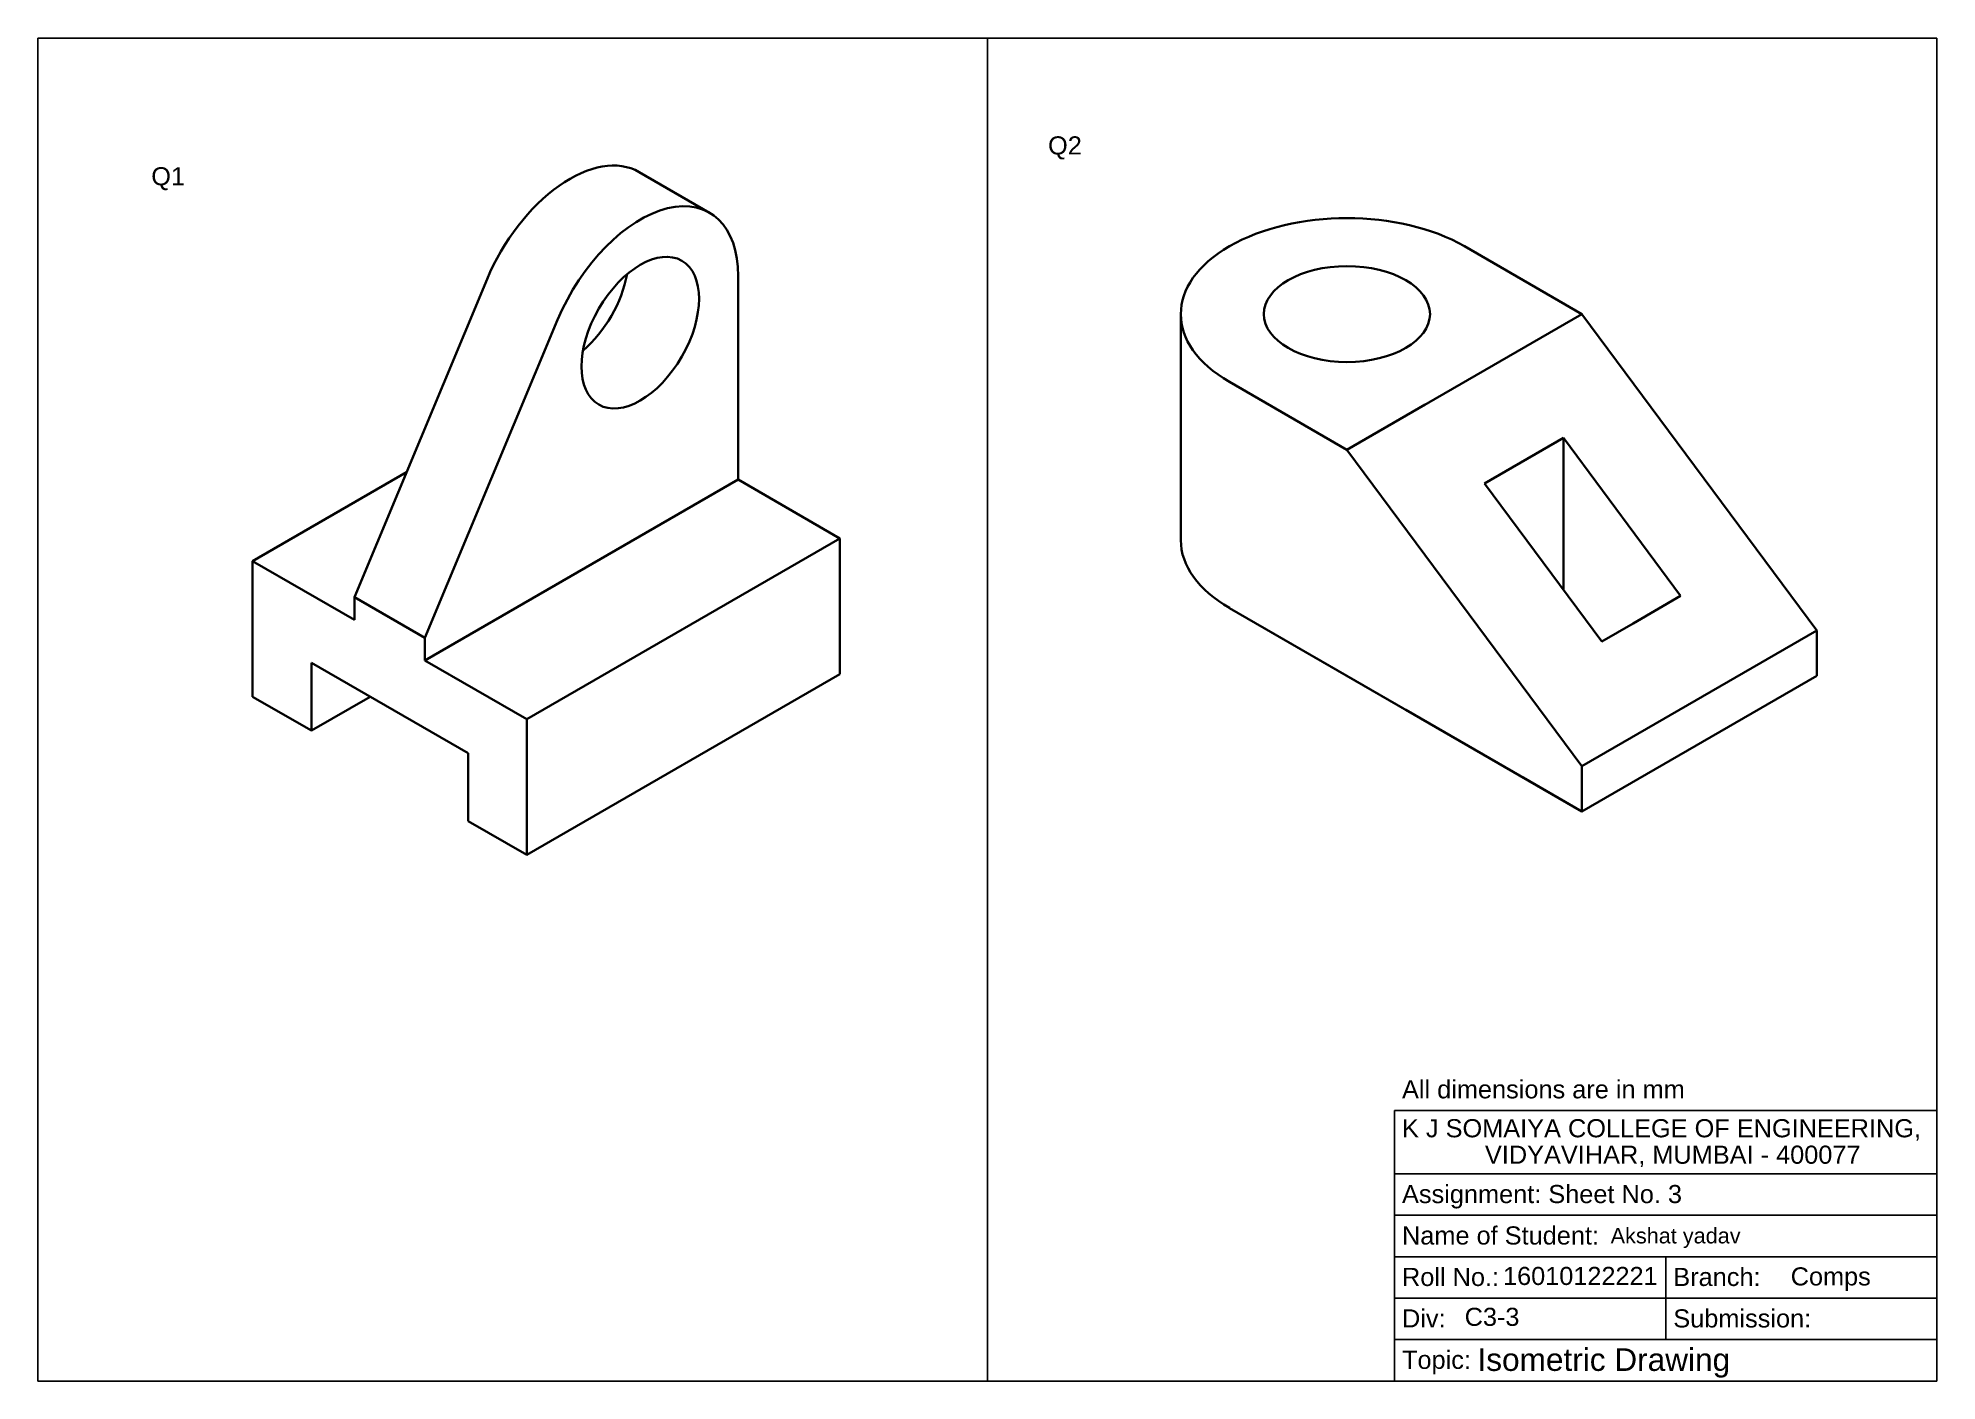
# Model space of a CAD drawing. Header units: millimetres. Extents: x 1738 to 2158, y 1223 to 1520.
import ezdxf

# ---------------------------------------------------------------- set-up
doc = ezdxf.new("R2010")
doc.units = ezdxf.units.MM
doc.styles.get("Standard").update_dxf_attribs({"font": 'arial.ttf'})

msp = doc.modelspace()

# ---------------------------------------------------------------- linework, layer by layer
for p, q in [((1737.66, 1520.22), (2157.66, 1520.22)), ((1737.66, 1223.22), (1737.66, 1520.22)), ((1947.66, 1520.22), (1947.66, 1223.22)), ((2157.66, 1520.22), (2157.66, 1223.22)), ((2037.66, 1283.05), (2157.66, 1283.05)), ((2037.66, 1223.22), (2037.66, 1283.05)), ((2157.66, 1278.22), (2157.66, 1223.22)), ((2037.66, 1269.06), (2157.66, 1269.06)), ((2037.66, 1259.89), (2157.66, 1259.89)), ((2037.66, 1250.72), (2157.66, 1250.72)), ((2097.66, 1250.72), (2097.66, 1232.39)), ((2037.66, 1241.56), (2157.66, 1241.56)), ((2037.66, 1232.39), (2157.66, 1232.39)), ((2157.66, 1223.22), (1737.66, 1223.22)), ((1947.66, 1223.22), (2157.66, 1223.22)), ((2157.66, 1223.22), (2037.66, 1223.22))]:
    msp.add_line(p, q)
at = {"linetype": 'Continuous', "lineweight": 30}
for p, q in [((1870.6, 1490.58), (1886.19, 1481.58)), ((2053.14, 1474.17), (2079.12, 1459.17)), ((1807.66, 1396.56), (1837.01, 1466.91)), ((1892.53, 1422.56), (1892.53, 1467.56)), ((1823.25, 1387.56), (1852.6, 1457.91)), ((1990.42, 1459.17), (1990.42, 1409.17)), ((2027.16, 1429.17), (2079.12, 1459.17)), ((2027.16, 1429.17), (2079.12, 1459.17)), ((2079.12, 1459.17), (2131.08, 1389.17)), ((2027.16, 1429.17), (2001.18, 1444.17)), ((2027.16, 1429.17), (2044.48, 1439.17)), ((2027.16, 1429.17), (2044.48, 1439.17)), ((2027.16, 1429.17), (2079.12, 1359.17)), ((2057.58, 1421.73), (2075.02, 1431.8)), ((2075.02, 1431.8), (2100.94, 1396.88)), ((2075.02, 1431.8), (2075.02, 1398.27)), ((1785.14, 1404.56), (1819.2, 1424.23)), ((1892.53, 1427.56), (1892.53, 1422.56)), ((1823.25, 1382.56), (1892.53, 1422.56)), ((1892.53, 1422.56), (1915.04, 1409.56)), ((2057.58, 1421.73), (2083.57, 1386.73)), ((1915.04, 1409.56), (1845.76, 1369.56)), ((1915.04, 1379.56), (1915.04, 1409.56)), ((1785.14, 1374.56), (1785.14, 1404.56)), ((1785.14, 1404.56), (1807.66, 1391.56)), ((1823.25, 1387.56), (1807.66, 1396.56)), ((1807.66, 1396.56), (1807.66, 1391.56)), ((2090.47, 1390.72), (2100.94, 1396.88)), ((2079.12, 1349.17), (2001.18, 1394.17)), ((2027.16, 1379.17), (2001.18, 1394.17)), ((2027.16, 1379.17), (2001.18, 1394.17)), ((2083.57, 1386.73), (2090.47, 1390.72)), ((1823.25, 1382.56), (1823.25, 1387.56)), ((2079.12, 1359.17), (2131.08, 1389.17)), ((2131.08, 1389.17), (2131.08, 1379.17)), ((1832.77, 1362.06), (1798.13, 1382.06)), ((1798.13, 1382.06), (1798.13, 1367.06)), ((1823.25, 1382.56), (1845.76, 1369.56)), ((1845.76, 1369.56), (1823.25, 1382.56)), ((1845.76, 1339.56), (1915.04, 1379.56)), ((2079.12, 1349.17), (2027.16, 1379.17)), ((2131.08, 1379.17), (2079.12, 1349.17)), ((1798.13, 1367.06), (1785.14, 1374.56)), ((1798.13, 1367.06), (1811.12, 1374.56)), ((1845.76, 1369.56), (1845.76, 1339.56)), ((2079.12, 1349.17), (2040.15, 1371.67)), ((1832.77, 1347.06), (1832.77, 1362.06)), ((2079.12, 1349.17), (2066.13, 1356.67)), ((2079.12, 1349.17), (2079.12, 1359.17)), ((1845.76, 1339.56), (1832.77, 1347.06)), ((1845.76, 1339.56), (1845.76, 1339.56))]:
    msp.add_line(p, q, dxfattribs=at)
for centre, major_axis, start_param, end_param in [((1855.29, 1464.06), (-15.31, -26.52), 3.141593, 4.932222), ((1870.88, 1455.06), (-15.31, -26.52), 2.356194, 4.932222), ((2027.16, 1459.17), (-36.74, 0), 3.926991, 7.068583), ((1855.29, 1464.06), (-9.19, -15.91), 7.296383, 8.41158), ((2027.16, 1409.17), (-36.74, 0), 6.283185, 7.068583)]:
    msp.add_ellipse(centre, major_axis=major_axis, ratio=0.57735, start_param=start_param, end_param=end_param, dxfattribs=at)
for centre, major_axis in [((1870.88, 1455.06), (-9.19, -15.91)), ((2027.16, 1459.17), (-18.37, 0))]:
    msp.add_ellipse(centre, major_axis=major_axis, ratio=0.57735, dxfattribs=at)

# ---------------------------------------------------------------- texts
for s, height, p in [('All dimensions are in mm', 4.0079, (2039.34, 1285.73)), ('K J SOMAIYA COLLEGE OF ENGINEERING, ', 4.0079, (2039.34, 1277.12)), ('VIDYAVIHAR, MUMBAI - 400077', 4.0079, (2057.68, 1271.27)), ('Assignment: Sheet No. 3 ', 4.0079, (2039.34, 1262.57)), ('Name of Student: ', 4.0079, (2039.34, 1253.41)), ('Roll No.:  ', 4.0079, (2039.34, 1244.24)), ('Branch:  ', 4.008, (2099.34, 1244.24)), ('Div: ', 4.008, (2039.34, 1235.07)), ('Submission: ', 4.0079, (2099.34, 1235.07)), ('Topic:  ', 4.008, (2039.34, 1225.91))]:
    msp.add_text(s, height=height).set_placement(p)
at = {"attachment_point": 1}
for s, width, gutter_width, insert, char_height in [('Q2', 41.2092, 12.5, (1961.06, 1498.47), 4.008), ('Q1', 30.1217, 12.5, (1762.72, 1491.65), 4), ('Akshat yadav', 101.4655, 17.14, (2085.48, 1257.08), 3.4275), ('16010122221', 15.2687, 12.5, (2061.69, 1248.46), 4), ('C3-3', 10.7446, 12.5, (2053.2, 1239.42), 4), ('Isometric Drawing', 80.8674, 12.5, (2056.03, 1230.46), 5)]:
    msp.add_mtext_dynamic_manual_height_columns(s, width=width, gutter_width=gutter_width, heights=[0], dxfattribs=dict(at, insert=insert, char_height=char_height))
at = {"insert": (2125.31, 1248.36), "char_height": 4, "attachment_point": 1}
msp.add_mtext('Comps', dxfattribs=at)

doc.saveas('drawing.dxf')
